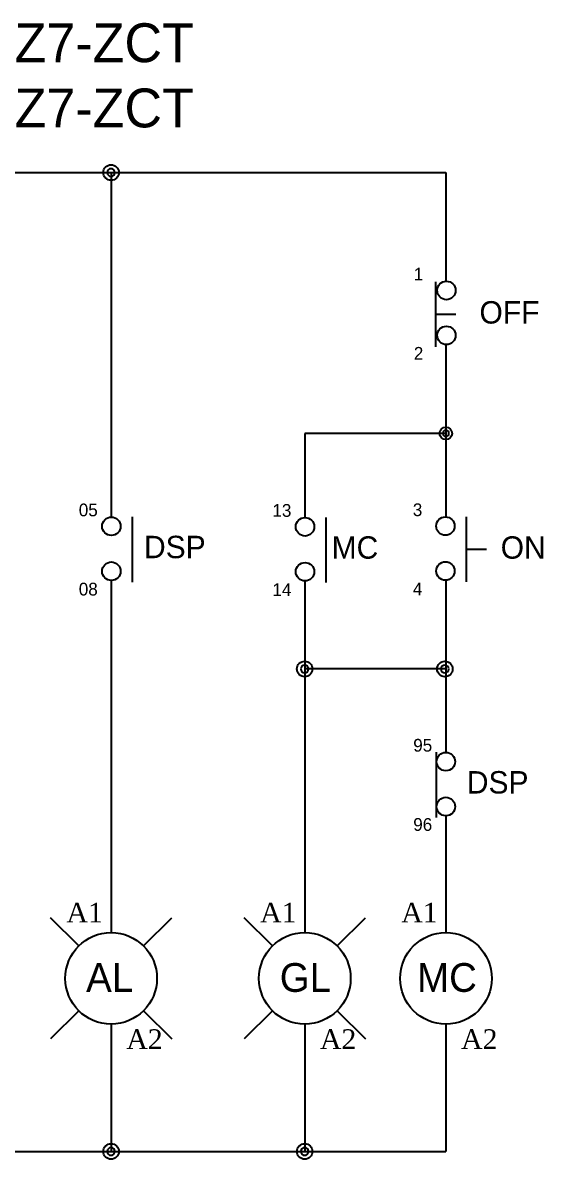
# Model space of a CAD drawing. Header units: millimetres. Extents: x 45 to 885, y 38 to 718.
# Drawn here: x 594.3 to 646, y 433.2 to 546.1 of the extents above; entities that cross this region are included whole.
import ezdxf

# ---------------------------------------------------------------- set-up
doc = ezdxf.new("R2010")
doc.units = ezdxf.units.MM
doc.layers.add('4', color=133, linetype='Continuous')
doc.layers.add('ASHADE', color=7, linetype='Continuous')
doc.styles.add('ghs', font='NGULIM.TTF')
doc.styles.add('HCM', font='batang.ttc')

msp = doc.modelspace()

# ---------------------------------------------------------------- linework, layer by layer
at = {"layer": '4', "color": 0}
for p, q in [((599.87, 454.409), (597.078, 457.2)), ((606.299, 454.409), (609.09, 457.2)), ((619.081, 454.409), (616.289, 457.2)), ((625.509, 454.409), (628.301, 457.2)), ((599.87, 447.98), (597.078, 445.188)), ((606.299, 447.98), (609.09, 445.188)), ((619.081, 447.98), (616.289, 445.188)), ((625.509, 447.98), (628.301, 445.188))]:
    msp.add_line(p, q, dxfattribs=at)
for centre, radius in [((603.075, 531.218), 0.772), ((636.288, 505.316), 0.618), ((622.286, 481.917), 0.772), ((636.189, 481.917), 0.772), ((603.075, 434.002), 0.772), ((622.286, 434.002), 0.772)]:
    msp.add_circle(centre, radius, dxfattribs=at)
at = {"layer": 'ASHADE', "ltscale": 2}
for p, q in [((547.117, 531.218), (636.288, 531.218)), ((603.075, 531.218), (603.075, 497.002)), ((636.288, 531.218), (636.288, 520.42)), ((635.258, 520.373), (635.258, 513.905)), ((635.258, 517.139), (637.277, 517.139)), ((636.288, 514.132), (636.288, 497.021)), ((622.286, 505.316), (622.286, 496.951)), ((636.288, 505.316), (622.286, 505.316)), ((605.157, 497.015), (605.157, 490.548)), ((624.368, 496.964), (624.368, 490.497)), ((638.298, 497.034), (638.298, 490.567)), ((638.298, 493.801), (640.317, 493.801)), ((603.075, 490.712), (603.075, 455.74)), ((622.286, 490.712), (622.286, 455.74)), ((622.286, 490.661), (622.286, 481.917)), ((636.288, 490.732), (636.288, 473.633)), ((636.189, 481.917), (622.286, 481.917)), ((635.343, 473.646), (635.343, 467.178)), ((636.288, 467.342), (636.288, 455.74)), ((603.075, 446.648), (603.075, 434.002)), ((622.286, 446.648), (622.286, 434.002)), ((636.288, 446.648), (636.288, 434.002)), ((554.403, 434.002), (636.288, 434.002))]:
    msp.add_line(p, q, dxfattribs=at)
for centre, radius in [((636.346, 519.506), 0.915), ((636.346, 515.046), 0.915), ((603.106, 496.088), 0.915), ((622.317, 496.037), 0.915), ((636.247, 496.107), 0.915), ((603.106, 491.627), 0.915), ((622.317, 491.576), 0.915), ((636.247, 491.646), 0.915), ((636.288, 472.718), 0.915), ((636.288, 468.258), 0.915), ((603.084, 451.194), 4.546), ((622.295, 451.194), 4.546), ((636.297, 451.194), 4.546)]:
    msp.add_circle(centre, radius, dxfattribs=at)
for centre, radius, start, end in [((603.075, 531.218), 0.381, 0, 180), ((603.075, 531.218), 0.381, 180, 0), ((636.288, 505.316), 0.305, 0, 180), ((636.288, 505.316), 0.305, 180, 0), ((622.286, 481.917), 0.381, 0, 180), ((636.189, 481.917), 0.381, 0, 180), ((622.286, 481.917), 0.381, 180, 0), ((636.189, 481.917), 0.381, 180, 0), ((603.075, 434.002), 0.381, 0, 180), ((603.075, 434.002), 0.381, 180, 0), ((622.286, 434.002), 0.381, 0, 180), ((622.286, 434.002), 0.381, 180, 0)]:
    msp.add_arc(centre, radius, start, end, dxfattribs=at)

# ---------------------------------------------------------------- texts
at = {"layer": 'ASHADE', "color": 0, "linetype": 'ByBlock', "lineweight": 25, "ltscale": 2, "style": 'ghs'}
for s, p in [('DSP-PTM-10Z7-ZCT', (562.809, 542.175)), ('DSP-PTM-70Z7-ZCT', (562.809, 535.7))]:
    msp.add_text(s, height=3.861, dxfattribs=at).set_placement(p)
at = {"layer": 'ASHADE', "ltscale": 2, "style": 'ghs'}
for s, height, p in [('1', 1.265, (633.112, 520.497)), ('OFF', 2.2244, (639.623, 516.22)), ('2', 1.265, (633.112, 512.631)), ('05', 1.2654, (599.873, 497.078)), ('13', 1.2654, (619.083, 497.027)), ('3', 1.265, (633.013, 497.097)), ('DSP', 2.2244, (606.345, 492.919)), ('MC', 2.2244, (624.956, 492.868)), ('ON', 2.2244, (641.731, 492.868)), ('08', 1.2654, (599.873, 489.213)), ('14', 1.2654, (619.083, 489.162)), ('4', 1.265, (633.013, 489.232)), ('95', 1.2654, (633.054, 473.709)), ('DSP', 2.2244, (638.372, 469.55)), ('96', 1.2654, (633.054, 465.843)), ('AL', 2.856, (600.599, 449.854)), ('GL', 2.856, (619.81, 449.854)), ('MC', 2.856, (633.429, 449.854))]:
    msp.add_text(s, height=height, dxfattribs=at).set_placement(p)
at = {"layer": 'ASHADE', "color": 0, "linetype": 'ByBlock', "lineweight": 25, "style": 'HCM'}
for s, p in [('A1', (598.652, 456.756)), ('A1', (617.863, 456.756)), ('A1', (631.864, 456.756)), ('A2', (604.589, 444.184)), ('A2', (623.799, 444.184)), ('A2', (637.801, 444.184))]:
    msp.add_text(s, height=1.9534, dxfattribs=at).set_placement(p)

doc.saveas('drawing.dxf')
